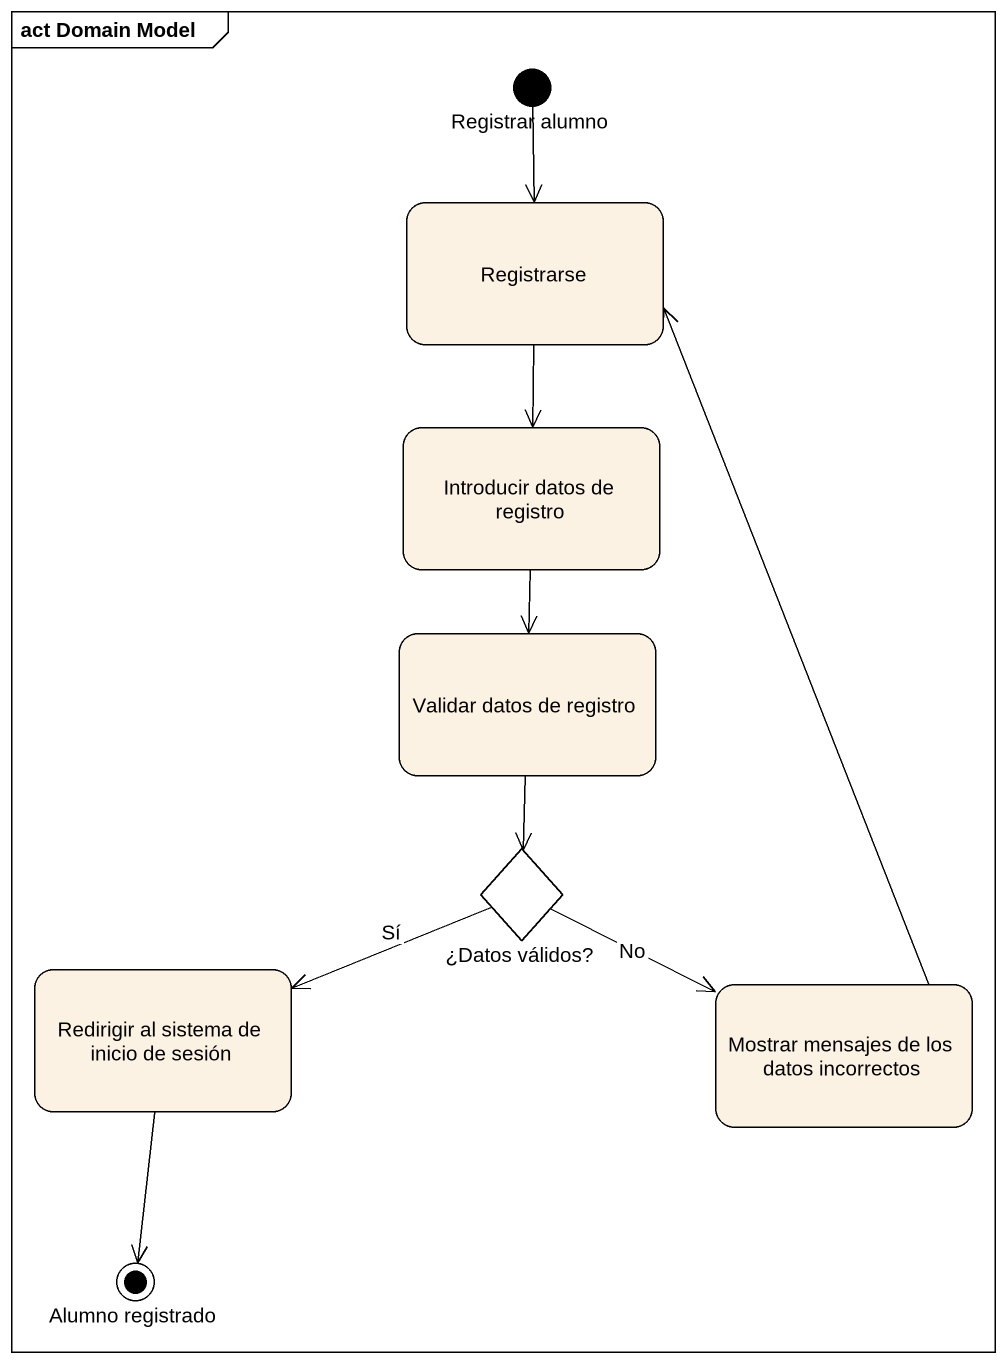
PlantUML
@startuml
mainframe act Domain Model
hide empty description
state "Registrar alumno" as Registrar_alumno <<start>>
state Registrarse
state "Introducir datos de registro" as Introducir_datos_de_registro
state "Validar datos de registro" as Validar_datos_de_registro
state "¿Datos válidos?" as Datos_válidos <<choice>>
state "Redirigir al sistema de inicio de sesión" as Redirigir_al_sistema_de
state "Mostrar mensajes de los datos incorrectos" as Mostrar_mensajes_de_los
state "Alumno registrado" as Alumno_registrado <<end>>
Registrar_alumno --> Registrarse
Registrarse --> Introducir_datos_de_registro
Introducir_datos_de_registro --> Validar_datos_de_registro
Validar_datos_de_registro --> Datos_válidos
Datos_válidos -left-> Redirigir_al_sistema_de : Sí
Datos_válidos -right-> Mostrar_mensajes_de_los : No
Redirigir_al_sistema_de --> Alumno_registrado
Mostrar_mensajes_de_los -up-> Registrarse
@enduml
